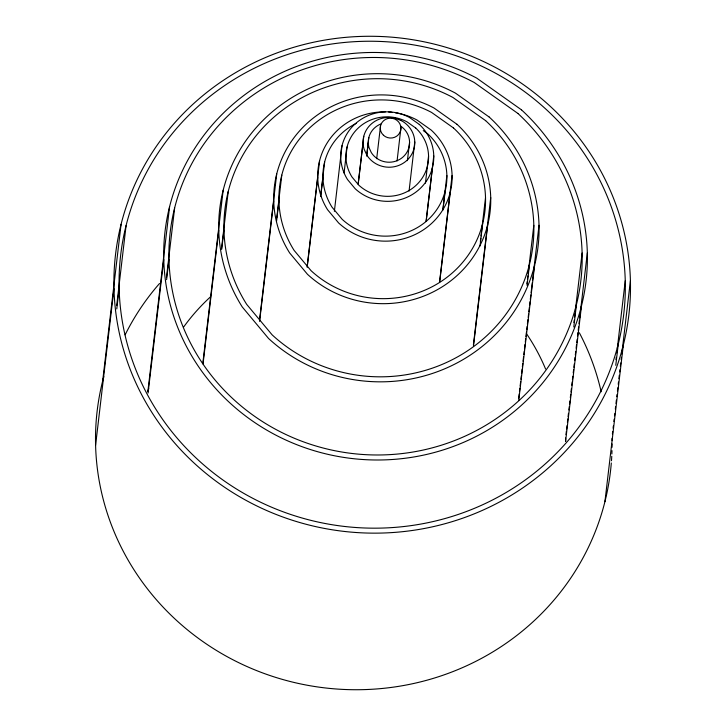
<?xml version="1.0" encoding="UTF-8"?>
<svg xmlns="http://www.w3.org/2000/svg" width="726" height="726" viewBox="0 0 726 726"><rect width="100%" height="100%" fill="white"/><g stroke="black" fill="none" stroke-linecap="round" stroke-linejoin="round"><path stroke-width="1.09" d="M102.684 380.896L121.079 224.307M95.587 445.328L113.982 288.73M116.704 305.501L126.097 225.514M116.768 308.931L119.146 288.649M169.585 206.692L147.841 391.759A211.956 203.643 6.7 0 1 148.694 388.492M148.086 393.011L163.758 259.536M166.481 277.45L174.648 207.917M166.599 279.646L168.967 259.454M202.817 363.381L223.154 190.303M203.035 363.998L218.753 230.26M221.484 248.836L228.218 191.519M221.711 249.281L223.962 230.178M259.527 320.239L276.715 173.913M259.59 321.427L273.738 200.984M276.76 217.9L281.788 175.129M276.57 221.167L278.947 200.902M307.18 266.26L319.576 160.8M307.18 267.322L317.725 177.561M320.819 194.559L324.64 162.016M320.692 196.555L322.934 177.48M334.377 211.33L342 145.699M344.088 172.988L347.073 146.924M358.217 183.496L363.762 136.297M358.172 184.331L363.054 142.75M366.848 154.375L368.835 137.513M366.675 156.154L368.264 142.668M376.694 158.695L380.551 125.698M397.068 160.945L400.924 127.948M407.422 160.664L409.582 142.024M409.056 191.11L414.782 141.942M425.445 183.124L428.558 155.936M426.108 221.131L433.767 155.863M426.144 221.484L432.496 167.47M442.924 209.206L446.88 175.547M442.933 210.086L445.174 191.011M439.566 282.051L452.089 175.465M439.693 281.987L450.238 192.227M480.358 241.576L480.757 238.201M481.02 235.95L485.512 197.681M480.031 245.96L482.681 223.454M473.406 345.05L490.722 197.599M473.461 346.238L487.745 224.67M526.949 283.784L527.212 281.534M527.475 279.292L527.875 275.916M528.138 273.675L533.819 225.341M527.049 285.354L529.563 264.001M518.691 398.338L519.217 393.846M519.48 391.595L519.88 388.219M520.143 385.978L520.669 381.477M520.932 379.235L521.332 375.859M521.595 373.618L522.121 369.117M522.384 366.866L522.784 363.499M523.047 361.249L523.573 356.756M523.845 354.506L524.236 351.139M524.499 348.888L525.025 344.396M525.297 342.146L525.688 338.77M525.951 336.528L526.477 332.027M526.749 329.785L527.14 326.41M527.403 324.159L527.938 319.667M528.201 317.416L528.592 314.049M528.855 311.799L529.39 307.307M529.653 305.056L530.044 301.689M530.307 299.439L530.842 294.947M531.105 292.696L532.294 282.577M532.557 280.336L539.028 225.26M518.781 400.08L534.626 265.217M573.948 322.553L574.212 320.302M574.602 316.944L575.001 313.578M575.391 310.211L582.116 253.011M573.803 326.981L576.435 304.557M565.981 434.629L566.371 431.262M566.634 429.021L567.033 425.654M567.423 422.287L567.823 418.92M568.086 416.679L568.476 413.321M568.875 409.954L569.275 406.587M569.538 404.346L569.928 400.979M570.327 397.612L570.718 394.245M570.981 392.004L571.38 388.646M571.77 385.279L572.17 381.912M572.433 379.671L572.832 376.304M573.222 372.937L573.622 369.57M573.885 367.329L574.275 363.971M574.674 360.604L575.065 357.237M575.328 354.996L575.727 351.629M576.126 348.262L576.517 344.895M576.78 342.654L577.179 339.296M577.569 335.929L577.969 332.562M578.232 330.321L578.622 326.954M579.021 323.587L579.421 320.22M579.684 317.979L580.074 314.621M580.473 311.254L587.325 252.929M565.563 441.481L581.499 305.773M615.984 359.615L616.247 357.364M616.773 352.854L617.046 350.604M617.309 348.353L625.249 280.753M615.775 365.305L618.298 343.897A253.265 243.328 6.7 0 0 300.473 50.584A253.265 243.328 6.7 0 0 197.826 459.631A253.265 243.328 6.7 0 0 618.298 343.897M612.408 433.885L612.68 431.634M613.071 428.258L613.343 425.999M613.869 421.497L614.132 419.238M614.532 415.862L614.795 413.611M615.321 409.101L615.584 406.85M615.984 403.475L616.383 400.09M616.782 396.714L617.046 394.454M617.445 391.078L617.835 387.702M618.234 384.317L618.498 382.067M618.897 378.682L619.296 375.306M619.695 371.93L619.959 369.67M620.349 366.294L620.748 362.918M621.147 359.533L621.411 357.283M621.81 353.898L630.413 280.672M604.921 501.693L623.316 345.104A258.429 248.292 6.7 0 0 299.012 45.811A258.429 248.292 6.7 0 0 194.269 463.206A258.429 248.292 6.7 0 0 623.316 345.104M423.267 130.598L427.614 133.675A62.028 59.596 6.7 0 1 429.846 217.991A62.028 59.596 6.7 0 1 342.2 219.352L332.027 207.164A62.028 59.596 6.7 0 1 356.303 123.366M611.31 462.997A258.429 248.292 6.7 0 1 311.073 685.916A258.429 248.292 6.7 0 1 103.809 376.594M612.045 438.377A258.429 248.292 6.7 0 1 612.082 440.6M612.1 443.94A258.429 248.292 6.7 0 1 612.072 447.289M612 450.646A258.429 248.292 6.7 0 1 611.873 454.013M611.764 456.255A258.429 248.292 6.7 0 1 611.483 460.747M183.705 326.936A206.747 198.634 6.7 0 1 210.458 296.87M526.386 333.543A206.747 198.634 6.7 0 1 545.562 368.962M400.634 126.079A20.673 19.865 6.7 0 1 403.139 156.898A20.673 19.865 6.7 0 1 371.295 152.569L369.107 147.805A20.673 19.865 6.7 0 1 381.032 123.91M565.581 437.996A211.956 203.643 6.7 0 1 565.645 441.363M125.135 334.831A253.265 243.328 6.7 0 1 159.529 283.485M579.339 332.771A253.265 243.328 6.7 0 1 601.155 391.786M385.379 111.886A67.237 64.596 6.7 0 0 326.401 144.193A67.237 64.596 6.7 0 0 327.58 209.732L338.615 222.955A67.237 64.596 6.7 0 0 433.622 221.475A67.237 64.596 6.7 0 0 431.199 130.072L417.014 120.017A67.237 64.596 6.7 0 0 395.262 112.748M388.673 112.013A67.237 64.596 6.7 0 1 391.976 112.303M401.278 120.598L394.98 118.211A25.891 24.875 6.7 0 0 364.107 149.175L366.848 155.137A25.891 24.875 6.7 0 0 407.676 159.656A25.891 24.875 6.7 0 0 401.278 120.598M521.477 109.835L476.755 78.145A211.956 203.643 6.7 0 0 164.094 241.767A211.956 203.643 6.7 0 0 453.051 446.554A211.956 203.643 6.7 0 0 521.477 109.835M517.883 113.438L474.269 82.519A206.747 198.634 6.7 0 0 169.294 242.121A206.747 198.634 6.7 0 0 451.145 441.871A206.747 198.634 6.7 0 0 517.883 113.438M489.233 117.067L455.42 93.1A160.274 153.985 6.7 0 0 262.767 120.598A160.274 153.985 6.7 0 0 242.248 306.953L268.538 338.461A160.274 153.985 6.7 0 0 495.005 334.931A160.274 153.985 6.7 0 0 489.233 117.067M485.649 120.661L452.933 97.475A155.055 148.975 6.7 0 0 266.542 124.082A155.055 148.975 6.7 0 0 246.695 304.375L272.132 334.858A155.055 148.975 6.7 0 0 491.23 331.446A155.055 148.975 6.7 0 0 485.649 120.661M456.99 124.291L434.084 108.056A108.582 104.326 6.7 0 0 303.559 126.687A108.582 104.326 6.7 0 0 289.656 252.947L307.47 274.292A108.582 104.326 6.7 0 0 460.901 271.896A108.582 104.326 6.7 0 0 456.99 124.291M453.405 127.894L431.589 112.439A103.373 99.317 6.7 0 0 307.334 130.172A103.373 99.317 6.7 0 0 294.103 250.37L311.064 270.689A103.373 99.317 6.7 0 0 457.126 268.411A103.373 99.317 6.7 0 0 453.405 127.894M419.31 124.427L409.482 117.467A46.564 44.74 6.7 0 0 353.517 125.453A46.564 44.74 6.7 0 0 347.554 179.594L355.186 188.742A46.564 44.74 6.7 0 0 420.98 187.716A46.564 44.74 6.7 0 0 419.31 124.427M415.717 128.021L406.996 121.841A41.346 39.73 6.7 0 0 357.292 128.938A41.346 39.73 6.7 0 0 351.992 177.017L358.78 185.148A41.346 39.73 6.7 0 0 417.205 184.232A41.346 39.73 6.7 0 0 415.717 128.021M383.473 135.254A10.336 9.928 6.7 0 0 400.634 130.526A10.336 9.928 6.7 0 0 387.666 118.556A10.336 9.928 6.7 0 0 383.473 135.254"/></g></svg>
